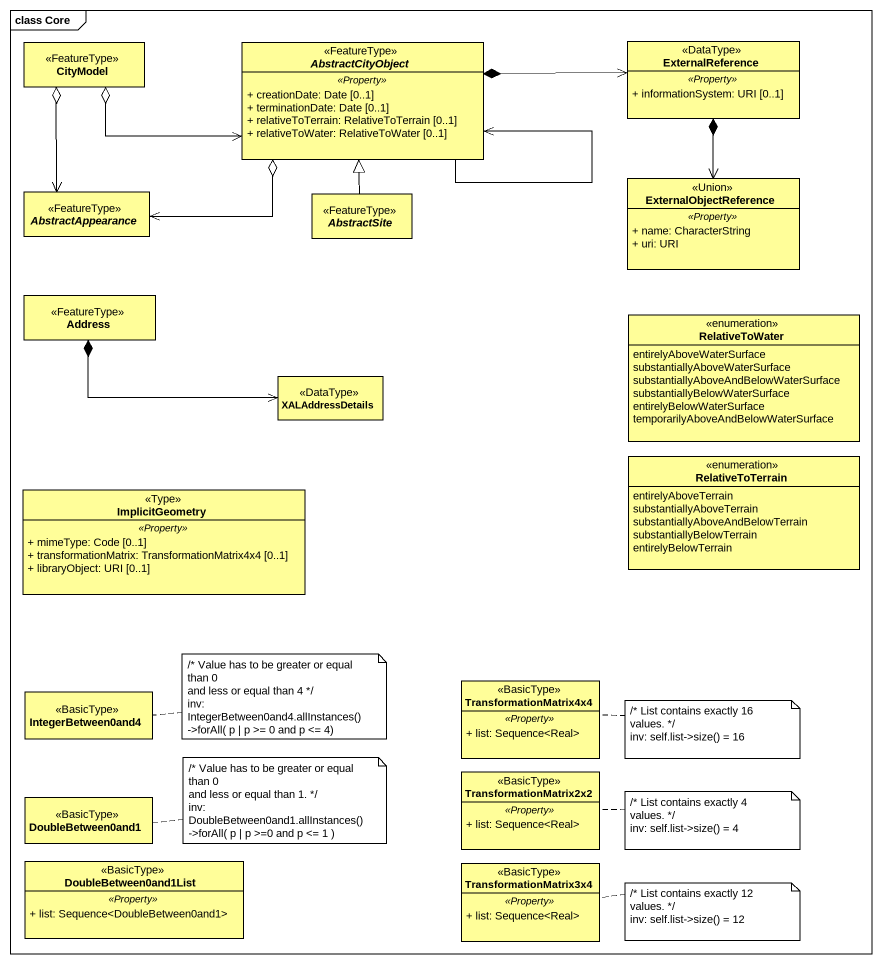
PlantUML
@startuml
mainframe class Core
hide circle
hide empty members
skinparam classAttributeIconSize 0
class CityModel <<FeatureType>> #FFFE99
abstract class AbstractCityObject <<FeatureType>> #FFFE99 {
  .. <<Property>> ..
  + creationDate: Date [0..1]
  + terminationDate: Date [0..1]
  + relativeToTerrain: RelativeToTerrain [0..1]
  + relativeToWater: RelativeToWater [0..1]
}
class ExternalReference <<DataType>> #FFFE99 {
  .. <<Property>> ..
  + informationSystem: URI [0..1]
}
abstract class AbstractAppearance <<FeatureType>> #FFFE99
abstract class AbstractSite <<FeatureType>> #FFFE99
class ExternalObjectReference <<Union>> #FFFE99 {
  .. <<Property>> ..
  + name: CharacterString
  + uri: URI
}
class Address <<FeatureType>> #FFFE99
enum RelativeToWater #FFFE99 {
  entirelyAboveWaterSurface
  substantiallyAboveWaterSurface
  substantiallyAboveAndBelowWaterSurface
  substantiallyBelowWaterSurface
  entirelyBelowWaterSurface
  temporarilyAboveAndBelowWaterSurface
}
class XALAddressDetails <<DataType>> #FFFE99
enum RelativeToTerrain #FFFE99 {
  entirelyAboveTerrain
  substantiallyAboveTerrain
  substantiallyAboveAndBelowTerrain
  substantiallyBelowTerrain
  entirelyBelowTerrain
}
class ImplicitGeometry <<Type>> #FFFE99 {
  .. <<Property>> ..
  + mimeType: Code [0..1]
  + transformationMatrix: TransformationMatrix4x4 [0..1]
  + libraryObject: URI [0..1]
}
class IntegerBetween0and4 <<BasicType>> #FFFE99
class TransformationMatrix4x4 <<BasicType>> #FFFE99 {
  .. <<Property>> ..
  + list: Sequence<Real>
}
class DoubleBetween0and1 <<BasicType>> #FFFE99
class TransformationMatrix2x2 <<BasicType>> #FFFE99 {
  .. <<Property>> ..
  + list: Sequence<Real>
}
class DoubleBetween0and1List <<BasicType>> #FFFE99 {
  .. <<Property>> ..
  + list: Sequence<DoubleBetween0and1>
}
class TransformationMatrix3x4 <<BasicType>> #FFFE99 {
  .. <<Property>> ..
  + list: Sequence<Real>
}
AbstractCityObject <-left-o CityModel
AbstractCityObject --> AbstractCityObject
ExternalReference <-left-* AbstractCityObject
AbstractAppearance <-up-o CityModel
AbstractAppearance <-right-o AbstractCityObject
AbstractSite -up-|> AbstractCityObject
ExternalObjectReference <-up-* ExternalReference
XALAddressDetails <-left-* Address
note right of IntegerBetween0and4
  /* Value has to be greater or equal than 0
  and less or equal than 4 */
  inv: IntegerBetween0and4.allInstances()
  ->forAll( p | p >= 0 and p <= 4)
end note
note right of TransformationMatrix4x4
  /* List contains exactly 16 values. */
  inv: self.list->size() = 16
end note
note right of DoubleBetween0and1
  /* Value has to be greater or equal than 0
  and less or equal than 1. */
  inv: DoubleBetween0and1.allInstances()
  ->forAll( p | p >=0 and p <= 1 )
end note
note right of TransformationMatrix2x2
  /* List contains exactly 4 values. */
  inv: self.list->size() = 4
end note
note right of TransformationMatrix3x4
  /* List contains exactly 12 values. */
  inv: self.list->size() = 12
end note
@enduml
